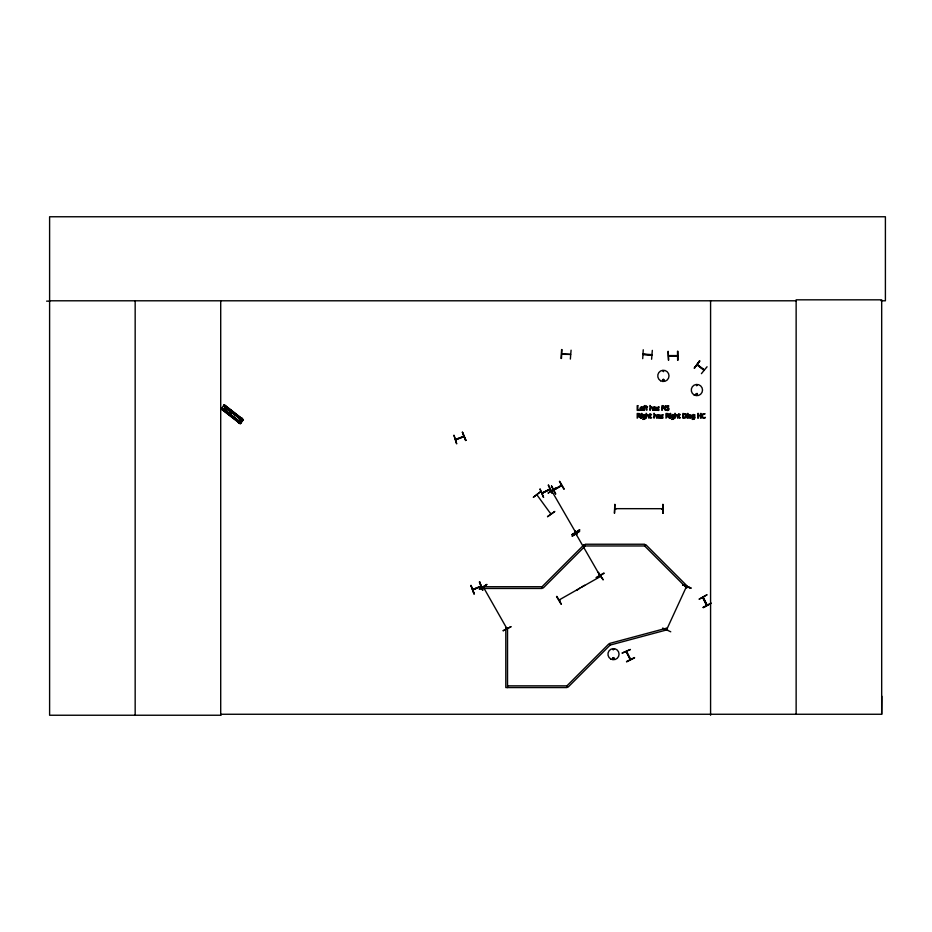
<?xml version="1.0" encoding="UTF-8"?>
<svg xmlns="http://www.w3.org/2000/svg" width="932" height="932" viewBox="0 0 932 932"><rect width="100%" height="100%" fill="white"/><g stroke="black" fill="none" stroke-linecap="round" stroke-linejoin="round"><path stroke-width="1.4" d="M881.043 300.791L885.4 300.791L885.4 216.76L49.606 216.76L49.606 715.24L220.837 715.24L220.721 714.262L881.684 714.262L881.812 696.239M702.903 597.377L706.875 605.346L702.833 597.342M706.572 605.485L702.623 597.447L703.322 597.237L703.287 598.204M707.167 605.148L706.829 604.449M549.962 489.125L542.086 493.401L542.832 492.55M561.472 358.471L561.938 349.57M561.017 358.436L561.612 349.547M570.477 354.405L561.716 354.277M570.361 359.065L571.071 350.176M643.243 349.768L642.719 358.657M651.608 359.251L652.318 350.374M472.664 589.443L480.994 586.275L472.757 589.781M612.732 658.12C614.701 661.417 613.862 655.033 612.813 658.726M614.025 658.47C612.103 656.466 614.258 660.555 613.64 657.817M662.536 379.825C664.027 382.912 664.493 377.681 662.675 379.639M696.46 385.429C698.418 384.264 695.808 387.001 696.903 384.986M696.041 394.213C698.278 391.335 697.369 397.323 696.122 394.003M696.321 394.05C697.625 396.1 697.276 392.675 696.519 393.84M455.527 439.356L456.424 439.461M536.855 494.752L550.87 513.998L550.94 513.381M240.945 420.612L241.365 421.835M560.155 599.824L559.258 599.835M559.282 599.87L600.604 576.43M560.866 485.98L561.448 485.246L553.736 489.708M697.183 364.855L704.161 369.899M686.5 586.508L666.566 629.834M686.791 586.834L686.092 587.405L686.779 586.636M541.935 492.981L549.775 489.16M550.008 489.475L542.075 493.261M473.596 589.42L472.967 589.7M480.842 586.391L472.792 589.874L481.005 586.275M463.88 436.607L455.725 439.624M576.314 534.7L576.302 533.803L576.733 534.455M626.327 651.724L630.23 659.413M630.58 659.32L630.149 658.563M707.108 605.066L703.334 597.342M662.652 628.063L670.749 631.791M690.903 587.952L682.585 584.737L690.88 587.987M666.613 629.741L666.939 629.018M667.219 629.147L666.858 629.962M661.813 508.686L662.629 509.035L661.638 509.047M668.593 355.581L668.663 356.082M506.367 627.702L506.903 628.518M507.171 628.354L506.67 627.504M575.871 532.102L575.428 531.24M685.556 417.082L685.521 414.554L683.494 414.018L683.494 417.641L685.556 417.082A1.549 1.549 0 0 1 684.694 417.583M643.022 354.055L651.911 354.649M627.003 652.284L626.642 651.421L630.533 659.239M663.025 370.913L663.619 371.682L663.153 370.878M242.46 420.821L223.459 405.968L224.356 404.826L243.345 419.691L240.211 423.745L221.199 408.892L224.158 405.117L243.147 419.948M223.342 410.127L226.08 406.62M224.624 411.14L227.373 407.622M226.558 412.643L229.295 409.136M228.27 413.983L231.008 410.476M230.192 415.497L232.942 411.979M238.475 421.951L241.213 418.445M238.569 422.977L242.227 418.293M238.72 423.093L242.378 418.41M694.34 368.035L699.885 361.068M694.387 368.07L699.594 360.835L694.433 368.117M701.412 373.662L707.05 366.765M662.501 508.697L614.98 508.662L615.831 509.035M668.687 355.581L677.413 355.581M561.961 353.834L570.57 354.451M663.677 380.571C664.609 378.182 661.359 380.885 663.747 380.419M533.384 497.199L540.455 491.781L533.43 497.257M547.515 516.573L554.808 511.447L547.62 516.712M472.687 589.362L473.491 589.094M463.111 436.479L463.88 436.246L455.62 439.333M555.507 488.228L548.051 493.121L555.484 488.193M552.082 491.688L552.07 490.873M575.51 531.38L575.603 532.254M486.795 584.492L479.339 589.385L486.784 584.457M571.957 534.537L579.646 530.028M572.26 536.121L579.704 531.205L572.271 536.133M556.544 596.55L561.087 604.216M598.274 572.446L603.202 579.89L598.332 572.423M503.222 630.743L511.12 626.607L503.187 630.684M596.189 577.537L603.866 573.04M596.352 577.828L604.053 573.355M559.386 600.231L560.074 599.824M551.581 485.98L555.647 493.925M553.864 489.987L561.623 485.502M561.67 485.584L554.097 489.952M555.612 493.937L551.476 486.038M564.186 488.997L559.689 481.296M576.722 590.434L579.681 588.15M622.238 653.052L630.405 649.476L622.227 653.017M626.49 661.534L634.447 657.549M626.654 661.871L634.599 657.841M703.054 607.338L711.023 603.342M551.965 493.273L548.214 485.188M542.284 493.261L542.645 492.585M479.665 581.836L482.683 590.236L479.328 581.987M482.66 590.247L479.63 581.859M554.587 489.207L554.074 489.917M454.024 435.337L456.68 443.853L453.966 435.361M465.953 440.382L462.388 432.203L465.918 440.405M455.643 439.753L464.043 436.619M697.311 364.505L704.254 369.934M599.602 574.252L600.045 575.021M614.899 504.433L614.468 513.334L614.782 504.433M663.083 504.422L663.106 513.334M615.027 508.732L615.831 508.721M46.6 301.141L49.606 301.129M49.606 300.791L796.138 300.791M677.506 351.282L677.634 360.195M677.529 355.896L668.78 355.989M668.57 355.989L677.529 355.989M668.593 360.195L668.139 351.282L668.477 360.195M507.532 685.847L566.924 685.847L608.911 643.849L610.134 645.072L667.487 629.706L667.044 628.04L609.691 643.406L610.134 645.072L568.147 687.07L566.924 685.847L566.924 687.571L505.808 687.571L505.808 628.191L507.532 628.191L507.532 687.571M630.23 659.495L626.199 651.573M642.963 354.463L651.911 355.057L643.092 354.381M552.175 491.723L551.802 491.036L575.557 532.172L575.417 531.322M576.419 533.92L576.698 534.584M576.395 534.723L576.034 534.036L599.742 575.254M506.81 628.424L483.37 587.137M682.608 584.679L690.728 588.348M613.85 649.196L613.081 649.79L613.885 649.324M224.286 404.907L243.299 419.761M223.983 405.292L242.996 420.146M223.925 405.373L242.937 420.227M224.868 406.469L242.833 420.355M223.633 405.746L242.611 420.635M223.575 405.816L242.588 420.67M242.192 421.171L241.353 422.243M223.214 408.624L240.037 421.66M221.967 407.901L240.957 422.79M221.921 407.971L240.922 422.825M222.911 408.997L239.641 422.173M221.618 408.356L240.642 423.198M221.56 408.426L240.573 423.279M221.408 408.624L240.444 423.443M221.21 408.88L240.27 423.664M697.054 364.82L704.068 370.4M599.381 574.485L599.789 575.184M556.87 596.364L561.367 604.041M559.41 481.46L563.86 489.183M584.679 585.261L581.51 587.09M548.517 485.048L552.373 493.075M470.975 585.482L474.33 593.742M462.423 432.192L465.546 440.533M662.722 504.422L662.769 513.334M881.684 714.262L881.684 299.824L796.138 299.824L796.138 714.262M710.58 300.791L710.58 715.24M677.96 351.282L677.96 360.195M220.709 300.791L220.709 715.24M135.163 300.791L135.163 715.24M229.621 412.841C231.287 416.453 232.219 409.835 229.621 412.841M645.375 417.781L644.758 419.284L642.754 419.365C648.474 417.781 638.909 418.445 643.616 414.589A1.584 1.584 0 0 1 644.781 414.81L645.375 414.658L645.375 417.781M674.162 417.781L673.545 419.284L671.541 419.365C677.249 417.781 667.685 418.445 672.403 414.589A1.584 1.584 0 0 1 673.568 414.81L674.162 414.658L674.162 417.781M694.794 417.781L694.189 419.284L692.173 419.365C697.893 417.781 688.329 418.445 693.035 414.589A1.584 1.584 0 0 1 694.2 414.81L694.794 414.658L694.794 417.781M643.872 406.422L643.849 410.371L644.443 410.371L644.443 407.331L645.888 407.331C645.899 411.676 648.066 410.826 646.482 407.331L647.577 406.841L646.482 406.841L646.482 405.828L645.888 406.841C643.278 407.354 646.82 403.871 643.872 406.422M702.507 415.404C702.017 416.965 703.823 418.538 705.151 417.291C706.246 417.851 703.101 418.992 702.425 417.653C698.522 412.794 708.833 413.82 703.648 413.959A1.34 1.34 0 0 0 702.903 414.414L702.507 415.404M640.168 408.216L640.867 410.185L643.127 410.162L640.762 408.962L643.185 408.67L642.591 406.958L641.111 406.876L640.168 408.216M656.862 407.61C658.912 409.672 658.609 409.474 656.827 410.162L658.33 410.441A1.351 1.351 0 0 0 659.029 410.138C659.18 407.89 656.326 407.622 659.25 407.016L656.862 407.61M660.858 415.416C662.862 417.478 662.664 417.291 660.823 417.967L662.326 418.247A1.351 1.351 0 0 0 663.013 417.944C663.176 415.707 660.322 415.427 663.246 414.822L660.858 415.416M666.147 406.655C667.79 409.463 670.376 409.311 666.089 410.092C669.118 412.014 670.586 407.331 666.928 407.342C667.056 405.583 671.215 406.352 667.079 405.676A1.503 1.503 0 0 0 666.368 406.177L666.147 406.655M686.569 415.835L685.614 417.804L682.865 418.188L682.865 413.482L685.614 413.855L686.569 415.835M653.437 409.008L653.402 409.346A1.212 1.212 0 0 0 653.588 409.998L656.21 410.371L656 407.191L653.682 406.923L655.615 408.053L653.437 409.008M657.433 416.825L657.398 417.163A1.212 1.212 0 0 0 657.584 417.804L660.206 418.188L659.984 414.996L657.677 414.728L659.611 415.858L657.433 416.825M688.48 416.825L688.433 417.163A1.212 1.212 0 0 0 688.62 417.804L691.241 418.188L691.031 414.996L688.725 414.728L690.659 415.858L688.48 416.825M643.092 415.823C643.558 420.821 646.027 413.004 643.092 415.823M671.879 415.823C672.345 420.821 674.815 413.004 671.879 415.823M692.511 415.823C692.977 420.821 695.458 413.004 692.511 415.823M640.156 414.752L639.177 416.138L640.855 418.188L638.548 416.313L637.208 418.188L637.208 413.482L639.364 413.598L640.156 414.752M668.943 414.752L667.964 416.138L669.642 418.188L667.335 416.313L665.996 418.188L665.996 413.482L668.151 413.598L668.943 414.752M639.503 414.798L637.837 415.788L637.837 414.018L639.503 414.798M668.291 414.798L666.625 415.788L666.625 414.018L668.291 414.798M654.054 409.066L654.951 409.894L655.615 408.519L654.054 409.066M658.05 416.884L658.947 417.699L659.611 416.336L658.05 416.884M689.086 416.884L689.983 417.699L690.659 416.336L689.086 416.884M640.832 407.82C643.057 409.987 642.637 405.816 640.832 407.82M584.038 544.742L542.04 586.729L482.66 586.729L482.66 588.465L542.04 588.465L542.04 586.729L543.263 587.952L585.261 545.966L644.641 545.966L645.864 544.742L687.851 586.729L686.628 587.952L644.641 545.966L644.641 544.23L585.261 544.23L585.261 545.966L584.038 544.742M650.897 407.028L650.035 405.455L650.035 410.371L650.629 407.738L651.55 407.307L652.808 410.371L652.645 407.284L650.897 407.028M647.099 414.833L646.237 413.272L646.237 418.188L646.831 415.544L647.752 415.124L649.01 418.188L648.847 415.09L647.099 414.833M654.893 414.833L654.031 413.272L654.031 418.188L654.625 415.544L655.546 415.124L656.804 418.188L656.641 415.09L654.893 414.833M675.875 414.833L675.024 413.272L675.024 418.188L675.618 415.544L676.527 415.124L677.797 418.188L677.634 415.09L675.875 414.833M579.587 529.924L572.143 534.851L579.587 529.924M706.864 594.896L699.07 599.229L706.852 594.849M711 603.307L703.217 607.664L711 603.295M540.071 489.102L543.519 497.327L540.071 489.102M470.998 585.482L473.992 593.882L470.998 585.482M651.538 417.618L650.559 417.513L650.478 415.148L651.573 414.658L649.884 413.645C649.208 414.495 649.651 419.773 651.573 417.618M680.313 417.618L679.346 417.513L679.265 415.148L680.348 414.658L678.671 413.645C677.983 414.495 678.426 419.773 680.348 417.618M637.837 405.665L637.208 405.665L637.208 410.371L639.934 410.371L637.837 409.812L637.837 405.665M662.885 405.665L662 405.665L662 410.371L662.582 406.317L665.366 410.371L665.366 405.665L664.784 409.393L662.885 405.665M641.822 413.447L641.146 414.064L641.822 413.447M670.609 413.447L669.933 414.064L670.609 413.447M687.851 413.447L687.175 414.064L687.851 413.447M698.348 413.482L697.73 413.482L697.73 418.188L698.348 418.188L698.348 415.882L700.514 415.882L700.514 418.188L701.144 418.188L701.144 413.482L700.514 413.482L700.514 415.322L698.348 415.322L698.348 413.482M641.787 414.658L641.193 414.658L641.193 418.188L641.787 418.188L641.787 414.658M670.574 414.658L669.98 414.658L669.98 418.188L670.574 418.188L670.574 414.658M687.816 414.658L687.222 414.658L687.222 418.188L687.816 418.188L687.816 414.658M660.555 380.757A5.639 5.639 0 0 0 669.013 375.876A5.639 5.639 0 0 0 660.555 371.006A5.639 5.639 0 0 0 660.555 380.757M610.728 658.982A5.557 5.557 0 0 0 619.058 654.159A5.557 5.557 0 0 0 610.728 649.348A5.557 5.557 0 0 0 610.728 658.982M694.084 394.923A5.639 5.639 0 0 0 702.53 390.054A5.639 5.639 0 0 0 694.084 385.172A5.639 5.639 0 0 0 694.084 394.923"/></g></svg>
